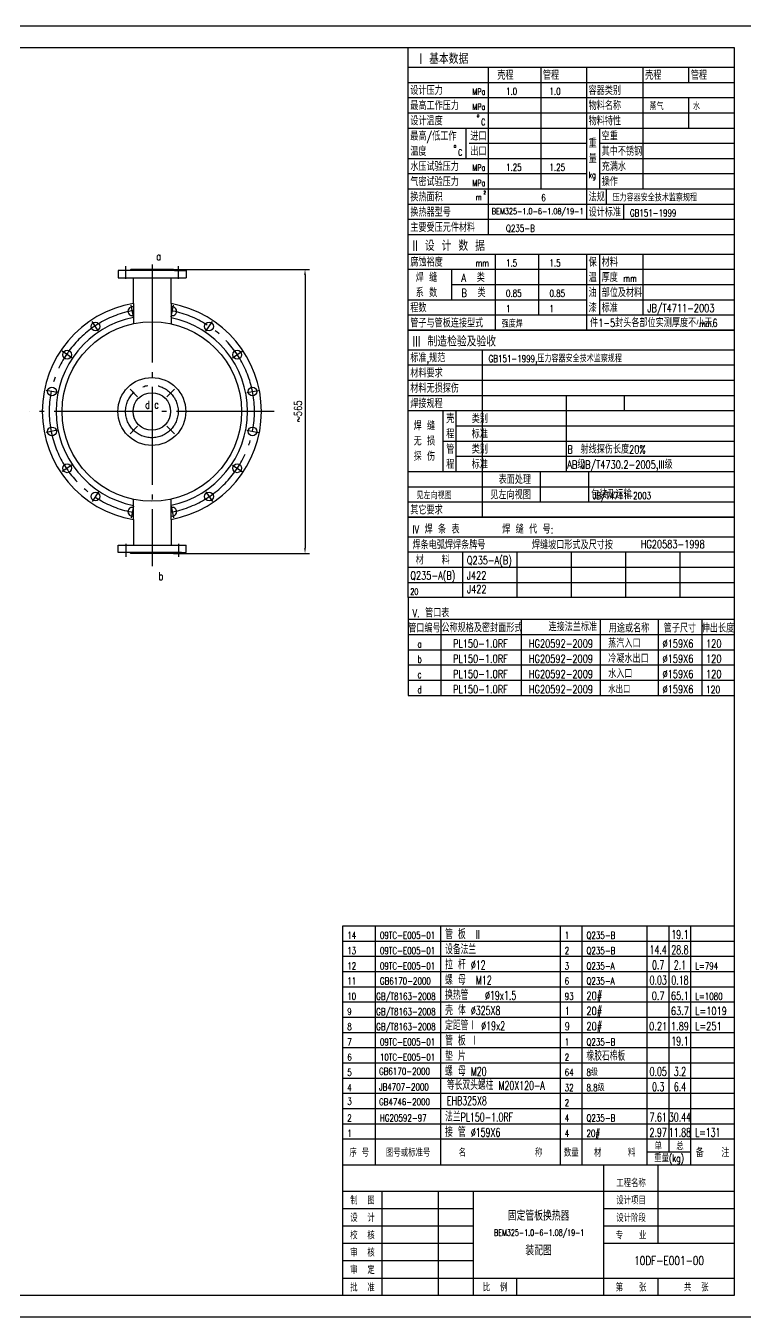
# Model space of a CAD drawing. Extents: x -7284 to 7863, y -3829 to 2899.
# Drawn here: x -6779 to -6448, y -3829 to -3235 of the extents above; entities that cross this region are included whole.
import ezdxf
from ezdxf.enums import TextEntityAlignment as Align

# ---------------------------------------------------------------- set-up
doc = ezdxf.new("R2010")
doc.units = 0
doc.header["$LTSCALE"] = 30
for name, pattern in [('CENTER', [6.25, 5, -0.5, 0.25, -0.5]), ('CENTER-2', [25, 20, -2, 1, -2]), ('CENTER2', [28.575, 19.05, -3.175, 3.175, -3.175])]:
    doc.linetypes.add(name, pattern=pattern)
doc.layers.get('DEFPOINTS').update_dxf_attribs({"linetype": 'CONTINUOUS'})
for name, color, linetype in [('1', 1, 'CONTINUOUS'), ('2', 3, 'CENTER'), ('剖面线', 6, 'CONTINUOUS'), ('轮廓线', 1, 'CONTINUOUS')]:
    doc.layers.add(name, color=color, linetype=linetype)
doc.styles.add('HZ', font='txt', dxfattribs={"width": 0.75, "bigfont": 'hztxt'})
doc.styles.add('TH_GBDIM', font='romans.shx', dxfattribs={"width": 0.8, "bigfont": 'gbcbig.shx'})
doc.dimstyles.new('TH_GBDIM', dxfattribs={"dimtxt": 3.5, "dimasz": 2.5, "dimexe": 2, "dimexo": 0, "dimgap": 1.5, "dimtad": 1, "dimdec": 1, "dimzin": 0, "dimdsep": 46, "dimtxsty": 'TH_GBDIM', "dimcen": 2.5, "dimclrd": 130, "dimclre": 130, "dimclrt": 3, "dimadec": 0, "dimazin": 0, "dimtfac": 0.714286, "dimtdec": 1, "dimtmove": 0, "dimatfit": 3, "dimfxl": 0, "dimtzin": 0, "dimlwd": -1, "dimlwe": -1, "dimarcsym": 0})

# ---------------------------------------------------------------- blocks, each defined once
blk = doc.blocks.new('*D538')
at = {"layer": 'DEFPOINTS', "color": 0, "linetype": 'Continuous'}
for p in [(-6710.59, -3347.41), (-6710.59, -3477.97), (-6650.17, -3477.97)]:
    blk.add_point(p, dxfattribs=at)
at = {"layer": '剖面线', "color": 130, "linetype": 'Continuous'}
for p, q in [((-6710.59, -3347.41), (-6648.17, -3347.41)), ((-6650.17, -3349.91), (-6650.17, -3475.47)), ((-6710.59, -3477.97), (-6648.17, -3477.97))]:
    blk.add_line(p, q, dxfattribs=at)
for points in [[(-6650.59, -3349.91), (-6649.76, -3349.91), (-6650.17, -3347.41)], [(-6650.59, -3475.47), (-6649.76, -3475.47), (-6650.17, -3477.97)]]:
    blk.add_solid(points, dxfattribs=at)
at = {"layer": '剖面线', "color": 3, "linetype": 'Continuous', "insert": (-6653.42, -3412.69), "char_height": 3.5, "attachment_point": 5, "rotation": 90, "style": 'TH_GBDIM'}
blk.add_mtext('~565{}{}', dxfattribs=at)

msp = doc.modelspace()

# ---------------------------------------------------------------- linework, layer by layer
at = {"layer": '1', "color": 4}
for p, q in [((-7283.748, -3235.294), (-6442.748, -3235.294)), ((-6473.748, -3254.294), (-6473.748, -3261.294)), ((-6602.748, -3261.294), (-6452.748, -3261.294)), ((-6602.748, -3268.294), (-6452.748, -3268.294)), ((-6473.748, -3268.294), (-6473.748, -3282.294)), ((-6602.748, -3275.294), (-6452.748, -3275.294)), ((-6602.748, -3282.294), (-6452.748, -3282.294)), ((-6576.155, -3282.294), (-6576.155, -3296.294)), ((-6514.748, -3282.294), (-6514.748, -3310.294)), ((-6574.748, -3289.294), (-6520.748, -3289.294)), ((-6514.748, -3289.294), (-6452.748, -3289.294)), ((-6602.748, -3296.294), (-6520.748, -3296.294)), ((-6514.748, -3296.294), (-6452.748, -3296.294)), ((-6602.748, -3303.294), (-6520.748, -3303.294)), ((-6514.748, -3303.294), (-6452.748, -3303.294)), ((-6602.748, -3310.294), (-6452.748, -3310.294)), ((-6602.748, -3317.294), (-6452.748, -3317.294)), ((-6602.748, -3324.294), (-6452.748, -3324.294)), ((-6602.748, -3347.294), (-6520.748, -3347.294)), ((-6582.748, -3347.294), (-6582.748, -3361.294)), ((-6514.748, -3347.294), (-6452.748, -3347.294)), ((-6582.748, -3354.294), (-6452.748, -3354.294)), ((-6602.748, -3361.294), (-6520.748, -3361.294)), ((-6514.748, -3361.294), (-6452.748, -3361.294)), ((-6602.748, -3368.294), (-6452.748, -3368.294)), ((-6602.748, -3391.294), (-6452.748, -3391.294)), ((-6602.748, -3398.294), (-6452.748, -3398.294)), ((-6602.748, -3405.294), (-6452.748, -3405.294)), ((-6602.748, -3412.294), (-6452.748, -3412.294)), ((-6580.748, -3419.294), (-6452.748, -3419.294)), ((-6586.748, -3426.294), (-6452.748, -3426.294)), ((-6580.748, -3433.294), (-6452.748, -3433.294)), ((-6602.748, -3440.294), (-6452.748, -3440.294)), ((-6602.748, -3447.294), (-6452.748, -3447.294)), ((-6602.748, -3454.294), (-6452.748, -3454.294)), ((-6602.748, -3477.294), (-6452.748, -3477.294)), ((-6602.748, -3484.294), (-6452.748, -3484.294)), ((-6602.748, -3491.294), (-6452.748, -3491.294)), ((-6602.748, -3515.294), (-6452.748, -3515.294)), ((-6602.748, -3522.294), (-6452.748, -3522.294)), ((-6602.748, -3529.294), (-6452.748, -3529.294)), ((-6602.748, -3536.294), (-6452.748, -3536.294)), ((-6632.748, -3649.294), (-6452.748, -3649.294)), ((-6587.748, -3747.294), (-6587.748, -3649.294)), ((-6632.748, -3656.294), (-6452.748, -3656.294)), ((-6632.748, -3663.294), (-6452.748, -3663.294)), ((-6632.748, -3670.294), (-6452.748, -3670.294)), ((-6632.748, -3677.294), (-6452.748, -3677.294)), ((-6632.748, -3684.294), (-6452.748, -3684.294)), ((-6632.748, -3691.294), (-6452.748, -3691.294)), ((-6632.748, -3698.294), (-6452.748, -3698.294)), ((-6632.748, -3705.294), (-6452.748, -3705.294)), ((-6632.748, -3712.294), (-6452.748, -3712.294)), ((-6632.748, -3719.294), (-6452.748, -3719.294)), ((-6632.748, -3726.294), (-6452.748, -3726.294)), ((-6632.748, -3733.294), (-6452.748, -3733.294)), ((-6632.748, -3740.294), (-6452.748, -3740.294)), ((-6492.748, -3753.294), (-6472.748, -3753.294)), ((-6512.748, -3819.294), (-6512.748, -3759.294)), ((-6487.748, -3795.294), (-6487.748, -3759.294)), ((-6632.748, -3771.294), (-6452.748, -3771.294)), ((-6614.748, -3819.294), (-6614.748, -3771.294)), ((-6588.748, -3819.294), (-6588.748, -3771.294)), ((-6572.748, -3819.294), (-6572.748, -3771.294)), ((-6632.748, -3779.294), (-6572.748, -3779.294)), ((-6512.748, -3779.294), (-6452.748, -3779.294)), ((-6632.748, -3787.294), (-6572.748, -3787.294)), ((-6512.748, -3787.294), (-6452.748, -3787.294)), ((-6632.748, -3795.294), (-6572.748, -3795.294)), ((-6512.748, -3795.294), (-6452.748, -3795.294)), ((-6632.748, -3803.294), (-6572.748, -3803.294)), ((-6632.748, -3811.294), (-6452.748, -3811.294)), ((-6552.748, -3819.294), (-6552.748, -3811.294)), ((-6487.748, -3819.294), (-6487.748, -3811.294)), ((-6442.748, -3829.294), (-7283.748, -3829.294))]:
    msp.add_line(p, q, dxfattribs=at)
at = {"layer": '1', "color": 3, "linetype": 'CENTER2', "ltscale": 0.1}
for p, q in [((-6732.551, -3351.728), (-6732.552, -3345.888)), ((-6708.344, -3351.728), (-6708.343, -3345.888)), ((-6732.551, -3473.644), (-6732.552, -3479.484)), ((-6708.344, -3473.644), (-6708.343, -3479.484))]:
    msp.add_line(p, q, dxfattribs=at)
at = {"layer": '1', "color": 3, "linetype": 'CENTER', "ltscale": 0.3}
for p, q in [((-6720.448, -3345.155), (-6720.434, -3483.837)), ((-6664.352, -3412.686), (-6776.885, -3412.686))]:
    msp.add_line(p, q, dxfattribs=at)
at = {"layer": '1', "color": 3, "linetype": 'CENTER-2', "ltscale": 0.08}
for p, q in [((-6729.106, -3369.125), (-6730.158, -3363.835)), ((-6711.776, -3369.125), (-6710.724, -3363.835)), ((-6745.117, -3375.757), (-6748.113, -3371.272)), ((-6695.766, -3375.757), (-6692.769, -3371.272)), ((-6757.371, -3388.011), (-6761.855, -3385.014)), ((-6683.511, -3388.011), (-6679.027, -3385.014)), ((-6764.002, -3404.021), (-6769.292, -3402.969)), ((-6727.162, -3405.973), (-6730.662, -3402.477)), ((-6713.728, -3405.966), (-6710.232, -3402.466)), ((-6676.88, -3404.021), (-6671.59, -3402.969)), ((-6764.002, -3421.351), (-6769.292, -3422.404)), ((-6727.154, -3419.407), (-6730.651, -3422.907)), ((-6713.72, -3419.4), (-6710.22, -3422.896)), ((-6676.88, -3421.351), (-6671.59, -3422.404)), ((-6757.371, -3437.362), (-6761.855, -3440.358)), ((-6683.511, -3437.362), (-6679.027, -3440.358)), ((-6745.117, -3449.616), (-6748.113, -3454.101)), ((-6695.766, -3449.616), (-6692.769, -3454.101)), ((-6729.106, -3456.248), (-6730.158, -3461.538)), ((-6711.776, -3456.248), (-6710.724, -3461.538))]:
    msp.add_line(p, q, dxfattribs=at)
at = {"layer": '1', "color": 1, "linetype": 'Continuous'}
for p, q in [((-6729.084, -3462.37), (-6729.084, -3453.089)), ((-6711.804, -3462.31), (-6711.804, -3453.014))]:
    msp.add_line(p, q, dxfattribs=at)
for centre, radius in [((-6720.619, -3412.686), 41.28), ((-6746.568, -3373.584), 2.026), ((-6694.314, -3373.584), 2.026), ((-6759.543, -3386.559), 2.026), ((-6681.339, -3386.559), 2.026), ((-6720.619, -3412.686), 15.613), ((-6766.565, -3403.512), 2.026), ((-6674.317, -3403.512), 2.026), ((-6720.619, -3412.686), 8.632), ((-6766.565, -3421.861), 2.026), ((-6674.317, -3421.861), 2.026), ((-6759.543, -3438.813), 2.026), ((-6681.339, -3438.813), 2.026), ((-6746.568, -3451.788), 2.026), ((-6694.314, -3451.788), 2.026)]:
    msp.add_circle(centre, radius, dxfattribs=at)
at = {"layer": '1', "color": 3, "linetype": 'CENTER-2', "ltscale": 0.08}
msp.add_circle((-6720.619, -3412.686), 12.099, dxfattribs=at)
at = {"layer": '1', "color": 1, "linetype": 'Continuous'}
for centre, radius, start, end in [((-6720.619, -3412.686), 50.4, 99.66979, 260.33021), ((-6729.616, -3366.563), 2.026, 74.793283, 285.206717), ((-6720.619, -3412.686), 50.4, 280.072113, 79.927887), ((-6711.266, -3366.563), 2.026, 254.602498, 105.397502), ((-6720.619, -3412.686), 44.003, 101.092133, 258.907867), ((-6720.619, -3412.686), 44.003, 281.555133, 78.444867), ((-6729.616, -3458.81), 2.026, 74.793283, 285.206717), ((-6711.266, -3458.81), 2.026, 254.602498, 105.397502)]:
    msp.add_arc(centre, radius, start, end, dxfattribs=at)
at = {"layer": '1', "color": 3, "linetype": 'CENTER', "ltscale": 0.3}
for start, end in [(100.331969, 259.668031), (280.762468, 79.237532)]:
    msp.add_arc((-6720.619, -3412.686), 47.202, start, end, dxfattribs=at)
at = {"layer": '2'}
for p, q in [((-6452.748, -3245.294), (-6452.748, -3331.294)), ((-6452.748, -3331.294), (-6452.748, -3375.294)), ((-6452.748, -3375.294), (-6452.748, -3461.294)), ((-6452.748, -3461.294), (-6452.748, -3519.294))]:
    msp.add_line(p, q, dxfattribs=at)
at = {"layer": '轮廓线'}
for p, q in [((-7258.748, -3245.294), (-6452.748, -3245.294)), ((-6602.748, -3331.294), (-6602.748, -3245.294)), ((-6452.748, -3245.294), (-6452.748, -3819.294)), ((-6602.748, -3254.294), (-6452.748, -3254.294)), ((-6565.914, -3254.294), (-6565.914, -3331.294)), ((-6541.748, -3254.294), (-6541.748, -3310.294)), ((-6520.748, -3254.294), (-6520.748, -3324.294)), ((-6494.748, -3254.294), (-6494.748, -3310.294)), ((-6511.748, -3310.294), (-6511.748, -3317.294)), ((-6503.748, -3317.294), (-6503.748, -3324.294)), ((-6602.748, -3375.294), (-6602.748, -3331.294)), ((-6602.748, -3331.294), (-6452.748, -3331.294)), ((-6602.748, -3340.294), (-6452.748, -3340.294)), ((-6562.748, -3340.294), (-6562.748, -3375.294)), ((-6542.748, -3340.294), (-6542.748, -3368.294)), ((-6520.748, -3340.294), (-6520.748, -3375.294)), ((-6514.748, -3340.294), (-6514.748, -3368.294)), ((-6494.748, -3340.294), (-6494.748, -3368.294)), ((-6736.066, -3347.886), (-6736.066, -3351.246)), ((-6730.786, -3347.886), (-6736.066, -3347.886)), ((-6730.306, -3347.406), (-6730.786, -3347.886)), ((-6707.004, -3347.886), (-6730.786, -3347.886)), ((-6710.589, -3347.406), (-6730.306, -3347.406)), ((-6710.589, -3347.406), (-6710.109, -3347.886)), ((-6710.109, -3347.886), (-6704.829, -3347.886)), ((-6704.829, -3347.886), (-6704.829, -3351.246)), ((-6736.066, -3351.246), (-6704.829, -3351.246)), ((-6729.084, -3363.002), (-6729.084, -3351.246)), ((-6711.804, -3363.063), (-6711.804, -3351.246)), ((-6729.084, -3363.002), (-6729.084, -3372.284)), ((-6711.804, -3363.063), (-6711.804, -3372.358)), ((-6602.748, -3461.294), (-6602.748, -3375.294)), ((-6602.748, -3375.294), (-6452.748, -3375.294)), ((-6452.748, -3375.294), (-6602.748, -3375.294)), ((-6602.748, -3384.294), (-6452.748, -3384.294)), ((-6568.748, -3384.294), (-6568.748, -3461.294)), ((-6530.141, -3405.294), (-6530.141, -3440.294)), ((-6503.466, -3405.294), (-6503.466, -3412.294)), ((-6586.748, -3412.294), (-6586.748, -3440.294)), ((-6580.748, -3412.294), (-6580.748, -3440.294)), ((-6542.055, -3440.294), (-6542.055, -3454.294)), ((-6519.862, -3440.294), (-6519.862, -3454.294)), ((-6729.084, -3462.37), (-6729.084, -3474.126)), ((-6711.804, -3462.31), (-6711.804, -3474.126)), ((-6602.748, -3498.294), (-6602.748, -3461.294)), ((-6602.748, -3461.294), (-6452.748, -3461.294)), ((-6452.748, -3461.294), (-6602.748, -3461.294)), ((-6736.066, -3474.126), (-6704.829, -3474.126)), ((-6736.066, -3477.486), (-6736.066, -3474.126)), ((-6704.829, -3477.486), (-6704.829, -3474.126)), ((-6602.748, -3470.294), (-6452.748, -3470.294)), ((-6730.786, -3477.486), (-6736.066, -3477.486)), ((-6707.004, -3477.486), (-6730.786, -3477.486)), ((-6730.306, -3477.966), (-6730.786, -3477.486)), ((-6710.589, -3477.966), (-6730.306, -3477.966)), ((-6710.589, -3477.966), (-6710.109, -3477.486)), ((-6710.109, -3477.486), (-6704.829, -3477.486)), ((-6577.748, -3477.294), (-6577.748, -3498.294)), ((-6552.748, -3477.294), (-6552.748, -3498.294)), ((-6527.748, -3477.294), (-6527.748, -3498.294)), ((-6502.748, -3477.294), (-6502.748, -3498.294)), ((-6477.748, -3477.294), (-6477.748, -3498.294)), ((-6602.748, -3498.294), (-6602.748, -3543.294)), ((-6452.748, -3498.294), (-6602.748, -3498.294)), ((-6602.748, -3508.294), (-6452.748, -3508.294)), ((-6587.748, -3508.294), (-6587.748, -3543.294)), ((-6550.84, -3508.294), (-6550.84, -3543.294)), ((-6514.362, -3508.294), (-6514.362, -3543.294)), ((-6487.748, -3508.294), (-6487.748, -3543.294)), ((-6467.748, -3508.294), (-6467.748, -3543.294)), ((-6602.748, -3543.294), (-6452.748, -3543.294)), ((-6632.748, -3747.294), (-6632.748, -3649.294)), ((-6617.748, -3747.294), (-6617.748, -3649.294)), ((-6532.748, -3747.294), (-6532.748, -3649.294)), ((-6522.748, -3747.294), (-6522.748, -3649.294)), ((-6492.748, -3747.294), (-6492.748, -3649.294)), ((-6482.748, -3747.294), (-6482.748, -3649.294)), ((-6472.748, -3747.294), (-6472.748, -3649.294)), ((-6632.748, -3747.294), (-6452.748, -3747.294)), ((-6632.748, -3759.294), (-6632.748, -3747.294)), ((-6617.748, -3759.294), (-6617.748, -3747.294)), ((-6587.748, -3759.294), (-6587.748, -3747.294)), ((-6532.748, -3759.294), (-6532.748, -3747.294)), ((-6522.748, -3759.294), (-6522.748, -3747.294)), ((-6492.748, -3759.294), (-6492.748, -3747.294)), ((-6482.748, -3753.294), (-6482.748, -3747.294)), ((-6472.748, -3759.294), (-6472.748, -3747.294)), ((-6632.748, -3819.294), (-6632.748, -3759.294)), ((-6632.748, -3759.294), (-6452.748, -3759.294)), ((-6452.748, -3819.294), (-7258.748, -3819.294))]:
    msp.add_line(p, q, dxfattribs=at)

# ---------------------------------------------------------------- texts
at = {"layer": '1', "color": 4, "style": 'HZ'}
for s, height, width, p in [(' I 基本数据', 4.8, 0.75, (-6600.748, -3252.794)), ('壳程', 3.68, 0.75, (-6561.748, -3259.994)), ('管程', 3.68, 0.75, (-6540.748, -3259.994)), ('壳程', 3.68, 0.75, (-6493.748, -3259.994)), ('管程', 3.68, 0.75, (-6472.748, -3259.994)), ('设计压力', 3.68, 0.75, (-6601.748, -3266.994)), ('MPa', 2.88, 0.75, (-6573.155, -3266.994)), ('1.0', 3.2, 0.75, (-6557.748, -3266.994)), ('1.0', 3.2, 0.75, (-6537.748, -3266.994)), ('容器类别', 3.68, 0.75, (-6519.748, -3266.994)), ('最高工作压力', 3.68, 0.75, (-6601.748, -3273.994)), ('MPa', 2.88, 0.75, (-6573.155, -3273.994)), ('物料名称', 3.68, 0.75, (-6519.748, -3273.994)), ('蒸气', 3.2, 0.75, (-6491.748, -3273.994)), ('水', 3.2, 0.75, (-6471.748, -3273.994)), ('设计温度', 3.68, 0.75, (-6601.748, -3280.994)), ('o', 1.6, 0.75, (-6571.155, -3277.294)), ('C', 2.88, 0.75, (-6569.155, -3280.994)), ('物料特性', 3.68, 0.75, (-6519.748, -3280.994)), ('最高/低工作', 3.68, 0.75, (-6601.748, -3287.994)), ('进口', 3.68, 0.75, (-6574.155, -3287.994)), ('空重', 3.68, 0.75, (-6513.748, -3287.994)), ('o', 1.6, 0.75, (-6581.748, -3291.294)), ('重', 3.68, 0.75, (-6519.748, -3291.294)), ('温度', 3.68, 0.75, (-6601.748, -3294.994)), ('C', 2.88, 0.75, (-6579.748, -3294.994)), ('出口', 3.68, 0.75, (-6574.155, -3294.994)), ('量', 3.68, 0.75, (-6519.748, -3298.294)), ('其中不锈钢', 3.68, 0.75, (-6513.748, -3294.994)), ('水压试验压力', 3.68, 0.75, (-6601.748, -3301.994)), ('MPa', 2.88, 0.75, (-6573.155, -3301.994)), ('1.25', 3.2, 0.75, (-6557.748, -3301.994)), ('1.25', 3.2, 0.75, (-6537.748, -3301.994)), ('kg', 2.88, 0.75, (-6519.748, -3305.294)), ('充满水', 3.68, 0.75, (-6513.748, -3301.994)), ('气密试验压力', 3.68, 0.75, (-6601.748, -3308.994)), ('MPa', 2.88, 0.75, (-6573.155, -3308.994)), ('操作', 3.68, 0.75, (-6513.748, -3308.994)), ('换热面积', 3.68, 0.75, (-6601.748, -3315.994)), ('m', 2.88, 0.75, (-6571.655, -3315.494)), ('2', 1.6, 0.75, (-6568.155, -3312.794)), ('6', 3.2, 0.75, (-6541.518, -3315.919)), ('法规', 3.68, 0.75, (-6519.748, -3315.994)), ('压力容器安全技术监察规程', 3.2, 0.75, (-6508.748, -3315.994)), ('换热器型号', 3.68, 0.75, (-6601.748, -3322.994)), ('设计标准', 3.68, 0.75, (-6519.748, -3322.994)), ('GB151-1999', 3.2, 0.75, (-6500.748, -3322.994)), ('主要受压元件材料', 3.68, 0.75, (-6601.748, -3329.994)), ('Q235-B', 3.2, 0.75, (-6557.748, -3329.994)), ('II 设 计 数 据', 4.8, 0.75, (-6600.748, -3338.794)), ('腐蚀裕度', 3.68, 0.75, (-6601.748, -3345.994)), ('mm', 3.2, 0.75, (-6571.748, -3345.994)), ('1.5', 3.2, 0.75, (-6557.748, -3345.994)), ('1.5', 3.2, 0.75, (-6537.748, -3345.994)), ('保', 3.68, 0.75, (-6519.748, -3345.994)), ('材料', 3.68, 0.75, (-6513.748, -3345.994)), (' 焊 缝    A  类', 3.68, 0.75, (-6601.748, -3352.994)), ('温', 3.68, 0.75, (-6519.748, -3352.994)), ('厚度', 3.68, 0.75, (-6513.748, -3352.994)), (' 系 数    B  类', 3.68, 0.75, (-6601.748, -3359.994)), ('油', 3.68, 0.75, (-6519.748, -3359.994)), ('部位及材料', 3.68, 0.75, (-6513.748, -3359.994)), ('mm', 3.2, 0.75, (-6503.748, -3352.994)), ('0.85', 3.2, 0.75, (-6557.748, -3359.994)), ('0.85', 3.2, 0.75, (-6537.748, -3359.994)), ('程数', 3.68, 0.75, (-6601.748, -3366.994)), ('1', 3.2, 0.75, (-6557.748, -3366.994)), ('1', 3.2, 0.75, (-6537.748, -3366.994)), ('漆', 3.68, 0.75, (-6519.748, -3366.994)), ('标准', 3.68, 0.75, (-6513.748, -3366.994)), ('JB/T4711-2003', 3.68, 0.75, (-6492.748, -3366.994)), ('管子与管板连接型式', 3.68, 0.75, (-6601.748, -3373.994)), ('强度焊', 3.2, 0.75, (-6559.748, -3373.994)), ('件1-5封头各部位实测厚度不小于6', 3.68, 0.75, (-6519.067, -3373.824)), ('mm.', 2.88, 0.75, (-6468.761, -3373.824)), ('III 制造检验及验收', 4.8, 0.75, (-6600.748, -3382.794)), ('标准,规范', 3.68, 0.75, (-6601.748, -3389.994)), ('GB151-1999,压力容器安全技术监察规程', 3.2, 0.75, (-6565.748, -3389.994)), ('材料要求', 3.68, 0.75, (-6601.748, -3396.994)), ('材料无损探伤', 3.68, 0.75, (-6601.748, -3403.994)), ('焊接规程                           ', 3.68, 0.75, (-6601.748, -3410.994)), ('壳   类别                 ', 3.68, 0.75, (-6585.248, -3417.994)), ('焊 缝', 3.68, 0.75, (-6600.248, -3421.294)), ('程   标准                ', 3.68, 0.75, (-6585.248, -3424.994)), ('无 损', 3.68, 0.75, (-6600.248, -3428.294)), ('探 伤', 3.68, 0.75, (-6600.248, -3435.294)), ('管   类别                   ', 3.68, 0.75, (-6585.248, -3431.994)), ('                     B', 3.68, 0.75, (-6585.694, -3431.994)), ('射线探伤长度20%', 3.68, 0.75, (-6523.478, -3431.994)), ('程   标准               ', 3.68, 0.75, (-6585.248, -3438.994)), ('                     AB级', 3.68, 0.75, (-6585.694, -3438.994)), ('JB/T4730.2-2005,III级', 3.68, 0.75, (-6523.255, -3438.994)), ('                              表面处理', 3.68, 0.75, (-6641.36, -3445.994)), ('见左向视图', 3.2, 0.75, (-6598.941, -3452.994)), ('见左向视图', 3.68, 0.75, (-6564.941, -3452.994)), ('               包装及运输', 3.68, 0.75, (-6558.653, -3452.737)), ('JB/T4711-2003', 3.2, 0.75, (-6517.862, -3452.994)), ('其它要求', 3.68, 0.75, (-6601.748, -3459.994)), ('IV 焊 条 表       焊 缝 代 号:', 3.68, 0.75, (-6600.748, -3468.794)), ('焊条电弧焊焊条牌号        焊缝坡口形式及尺寸按', 3.68, 0.75, (-6600.748, -3475.994)), ('HG20583-1998', 3.68, 0.75, (-6495.785, -3475.569)), (' 材   料', 3.68, 0.75, (-6601.748, -3482.994)), ('Q235-A(B)', 3.68, 0.75, (-6575.748, -3482.994)), ('Q235-A(B)', 3.68, 0.75, (-6601.748, -3489.994)), ('J422', 3.68, 0.75, (-6575.748, -3489.994)), ('J422', 3.68, 0.75, (-6575.677, -3496.25)), ('20', 2.88, 0.75, (-6601.748, -3496.994)), ('V. 管口表', 3.68, 0.75, (-6600.748, -3507.294)), ('a', 3.36, 0.75, (-6598.467, -3521.294)), ('PL150-1.0RF', 3.68, 0.75, (-6582.119, -3521.294)), ('HG20592-2009', 3.68, 0.75, (-6547.196, -3521.294)), ('蒸汽入口', 3.68, 0.75, (-6510.748, -3521.294)), ('%%C159X6', 3.68, 0.75, (-6485.748, -3521.294)), ('120', 3.68, 0.75, (-6465.748, -3521.294)), ('b', 3.36, 0.75, (-6598.467, -3528.294)), ('PL150-1.0RF', 3.68, 0.75, (-6582.119, -3528.294)), ('HG20592-2009', 3.68, 0.75, (-6547.196, -3528.294)), ('冷凝水出口', 3.68, 0.75, (-6510.748, -3528.294)), ('%%C159X6', 3.68, 0.75, (-6485.748, -3528.294)), ('120', 3.68, 0.75, (-6465.748, -3528.294)), ('c', 3.36, 0.75, (-6598.467, -3535.294)), ('PL150-1.0RF', 3.68, 0.75, (-6582.119, -3535.294)), ('HG20592-2009', 3.68, 0.75, (-6547.196, -3535.294)), ('水入口', 3.68, 0.75, (-6510.748, -3535.294)), ('%%C159X6', 3.68, 0.75, (-6485.748, -3535.294)), ('120', 3.68, 0.75, (-6465.748, -3535.294)), ('d', 3.36, 0.75, (-6598.467, -3542.294)), ('PL150-1.0RF', 3.68, 0.75, (-6582.119, -3542.294)), ('HG20592-2009', 3.68, 0.75, (-6547.196, -3542.294)), ('水出口', 3.36, 0.75, (-6510.748, -3542.294)), ('%%C159X6', 3.68, 0.75, (-6485.748, -3542.294)), ('120', 3.36, 0.75, (-6465.748, -3542.294)), ('14', 3.2, 0.75, (-6630.748, -3655.294)), ('09TC-E005-01', 3.2, 0.75, (-6615.748, -3655.294)), ('管 板  II', 4, 0.66, (-6585.748, -3655.294)), ('1', 3.2, 0.75, (-6530.748, -3655.294)), ('Q235-B', 3.2, 0.75, (-6520.748, -3655.294)), ('设备法兰', 4, 0.66, (-6585.748, -3662.294)), ('13', 3.2, 0.75, (-6630.748, -3662.294)), ('09TC-E005-01', 3.2, 0.75, (-6615.748, -3662.294)), ('拉 杆 %%C12', 4, 0.66, (-6585.748, -3669.294)), ('2', 3.2, 0.75, (-6530.748, -3662.294)), ('Q235-B', 3.2, 0.75, (-6520.748, -3662.294)), ('12', 3.2, 0.75, (-6630.748, -3669.294)), ('09TC-E005-01', 3.2, 0.75, (-6615.748, -3669.294)), ('3', 3.2, 0.75, (-6530.748, -3669.294)), ('Q235-A', 3.2, 0.75, (-6520.748, -3669.294)), ('L=794', 3.2, 0.75, (-6470.748, -3669.294)), ('11', 3.2, 0.75, (-6630.748, -3676.294)), ('GB6170-2000', 3.2, 0.75, (-6615.748, -3676.294)), ('螺 母  M12', 4, 0.66, (-6585.748, -3676.294)), ('6', 3.2, 0.75, (-6530.748, -3676.294)), ('Q235-A', 3.2, 0.75, (-6520.748, -3676.294)), ('10', 3.2, 0.75, (-6630.748, -3683.294)), ('GB/T8163-2008', 3.2, 0.75, (-6617.449, -3683.331)), ('换热管   %%C19x1.5', 4, 0.66, (-6585.748, -3683.294)), ('93', 3.2, 0.75, (-6530.748, -3683.294)), ('20#', 3.68, 0.75, (-6520.748, -3683.294)), ('L=1080', 3.2, 0.75, (-6470.748, -3683.294)), ('9', 3.2, 0.75, (-6630.748, -3690.294)), ('GB/T8163-2008', 3.2, 0.75, (-6617.449, -3690.331)), ('壳 体 %%C325X8', 4, 0.66, (-6585.748, -3690.294)), ('1', 3.68, 0.75, (-6530.748, -3690.294)), ('20#', 3.68, 0.75, (-6520.748, -3690.294)), ('L=1019', 3.68, 0.75, (-6470.748, -3690.294)), ('8', 3.2, 0.75, (-6630.748, -3697.294)), ('GB/T8163-2008', 3.2, 0.75, (-6617.449, -3697.331)), ('定距管Ⅰ %%C19x2', 4, 0.66, (-6585.748, -3697.294)), ('9', 3.68, 0.75, (-6530.748, -3697.294)), ('20#', 3.68, 0.75, (-6520.748, -3697.294)), ('L=251', 3.68, 0.75, (-6470.748, -3697.294)), ('管 板 Ⅰ', 4, 0.66, (-6585.748, -3704.294)), ('7', 3.2, 0.75, (-6630.748, -3704.294)), ('09TC-E005-01', 3.2, 0.75, (-6615.748, -3704.294)), ('1', 3.2, 0.75, (-6530.748, -3704.294)), ('Q235-B', 3.2, 0.75, (-6520.748, -3704.294)), ('6', 3.2, 0.75, (-6630.748, -3711.294)), ('10TC-E005-01', 3.2, 0.75, (-6615.748, -3711.294)), ('垫 片 ', 4, 0.66, (-6585.748, -3711.294)), ('2', 3.2, 0.75, (-6530.748, -3711.294)), ('橡胶石棉板', 4, 0.66, (-6520.748, -3711.294)), ('5', 3.2, 0.75, (-6630.748, -3718.294)), ('GB6170-2000', 3.2, 0.75, (-6616.148, -3717.845)), ('螺 母 M20', 4, 0.66, (-6585.748, -3718.294)), ('64', 3.2, 0.75, (-6530.748, -3718.294)), ('8级', 3.2, 0.75, (-6520.748, -3718.294)), ('4', 3.2, 0.75, (-6630.748, -3725.294)), ('JB4707-2000', 3.2, 0.75, (-6616.148, -3725.077)), ('等长双头螺柱 M20X120-A', 4, 0.66, (-6584.896, -3724.75)), ('32', 3.2, 0.75, (-6530.748, -3725.294)), ('8.8级', 3.2, 0.75, (-6520.748, -3725.294)), ('3', 3.2, 0.75, (-6630.748, -3731.669)), ('GB4746-2000', 3.2, 0.75, (-6616.148, -3731.845)), ('EHB325X8', 4, 0.66, (-6584.896, -3731.75)), ('2', 3.2, 0.75, (-6530.748, -3732.294)), ('2', 3.2, 0.75, (-6630.748, -3739.294)), ('HG20592-97', 3.2, 0.75, (-6615.748, -3739.294)), ('法兰PL150-1.0RF', 4, 0.66, (-6585.748, -3739.294)), ('4', 3.2, 0.75, (-6530.748, -3739.294)), ('Q235-B', 3.2, 0.75, (-6520.748, -3739.294)), ('接 管 %%C159X6', 4, 0.66, (-6585.748, -3746.294)), ('1', 3.2, 0.75, (-6630.748, -3746.294)), ('4', 3.2, 0.75, (-6530.748, -3746.294)), ('20#', 3.2, 0.75, (-6520.748, -3746.294)), ('L=131', 4, 0.66, (-6470.748, -3746.294))]:
    msp.add_text(s, height=height, dxfattribs=dict(at, width=width)).set_placement(p)
for s, height, width, p in [('BEM325-1.0-6-1.08/19-1', 2.8, 0.67, (-6543.179, -3320.784)), ('序 号', 3.36, 0.75, (-6625.248, -3753.294)), ('图号或标准号', 3.36, 0.75, (-6602.748, -3753.294)), ('名             称', 3.36, 0.75, (-6560.248, -3753.294)), ('数量', 3.36, 0.75, (-6527.748, -3753.294)), ('材     料', 3.36, 0.75, (-6507.748, -3753.294)), ('单', 3.36, 0.75, (-6487.748, -3750.294)), ('重量(kg)', 3.36, 0.75, (-6482.748, -3756.294)), ('总', 3.36, 0.75, (-6477.748, -3750.294)), ('备   注', 3.68, 0.75, (-6462.748, -3753.294)), ('工程名称', 3.36, 0.75, (-6500.248, -3767.294)), ('制  图', 3.36, 0.75, (-6623.748, -3775.294)), ('设计项目', 3.36, 0.75, (-6500.248, -3775.294)), ('设  计', 3.36, 0.75, (-6623.748, -3783.294)), ('固定管板换热器', 4, 0.75, (-6542.748, -3782.294)), ('设计阶段', 3.36, 0.75, (-6500.248, -3783.294)), ('校  核', 3.36, 0.75, (-6623.748, -3791.294)), ('BEM325-1.0-6-1.08/19-1', 2.87409, 0.75, (-6542.476, -3790.613)), ('专   业', 3.36, 0.75, (-6500.248, -3791.294)), ('审  核', 3.36, 0.75, (-6623.748, -3799.294)), ('装配图', 4, 0.75, (-6542.748, -3798.294)), ('10DF-E001-00', 4, 0.75, (-6482.748, -3803.294)), ('审  定', 3.36, 0.75, (-6623.748, -3807.294)), ('批  准', 3.36, 0.75, (-6623.748, -3815.294)), ('比  例', 3.36, 0.75, (-6562.748, -3815.294)), ('第   张', 3.36, 0.75, (-6500.248, -3815.294)), ('共  张', 3.36, 0.75, (-6470.248, -3815.294))]:
    msp.add_text(s, height=height, dxfattribs=dict(at, width=width)).set_placement(p, align=Align.MIDDLE)
at = {"layer": '1', "color": 2, "style": 'HZ', "width": 0.75}
for s, p in [('a', (-6717.466, -3343.086)), ('d', (-6722.586, -3411.397))]:
    msp.add_text(s, height=3.584, dxfattribs=at).set_placement(p, align=Align.CENTER)
for s, p in [('c', (-6719.503, -3411.29)), ('b', (-6717.519, -3490.235))]:
    msp.add_text(s, height=3.584, dxfattribs=at).set_placement(p)
at = {"layer": '1', "color": 4, "style": 'HZ'}
for s, height, width, p in [('管口编号', 3.68, 0.75, (-6595.248, -3514.294)), ('公称规格及密封面形式', 3.68, 0.75, (-6568.805, -3514.14)), ('连接法兰标准', 3.68, 0.75, (-6527.02, -3513.678)), ('用途或名称', 3.68, 0.75, (-6501.17, -3514.294)), ('管子尺寸', 3.68, 0.75, (-6477.748, -3514.294)), ('伸出长度', 3.68, 0.75, (-6460.248, -3514.294)), ('19.1', 4, 0.66, (-6477.748, -3655.294)), ('14.4', 4, 0.66, (-6487.748, -3662.294)), ('28.8', 4, 0.66, (-6477.748, -3662.294)), ('0.7', 4, 0.66, (-6487.748, -3669.294)), ('2.1', 4, 0.66, (-6477.748, -3669.294)), ('0.03', 4, 0.66, (-6487.748, -3676.294)), ('0.18', 4, 0.66, (-6477.748, -3676.294)), ('0.7', 3.68, 0.75, (-6487.748, -3683.294)), ('65.1', 3.68, 0.75, (-6477.748, -3683.294)), ('63.7', 3.68, 0.75, (-6477.748, -3690.294)), ('0.21', 3.68, 0.75, (-6487.748, -3697.294)), ('1.89', 3.68, 0.75, (-6477.748, -3697.294)), ('19.1', 4, 0.66, (-6477.748, -3704.294)), ('0.05', 4, 0.66, (-6487.748, -3718.294)), ('3.2', 4, 0.66, (-6477.748, -3718.294)), ('0.3', 4, 0.66, (-6487.748, -3725.294)), ('6.4', 4, 0.66, (-6477.748, -3725.294)), ('7.61', 4, 0.66, (-6487.748, -3739.294)), ('30.44', 4, 0.66, (-6477.748, -3739.294)), ('2.97', 4, 0.66, (-6487.748, -3746.294)), ('11.88', 4, 0.66, (-6477.748, -3746.294))]:
    msp.add_text(s, height=height, dxfattribs=dict(at, width=width)).set_placement(p, align=Align.CENTER)

# ---------------------------------------------------------------- dimensions: what is measured, and where the dimension line sits
at = {"layer": '剖面线', "color": 6, "linetype": 'Continuous'}
dim = msp.add_linear_dim(base=(-6650.172, -3477.966), p1=(-6710.589, -3347.406), p2=(-6710.589, -3477.966), angle=90, text='~565{}{}', dimstyle='TH_GBDIM', override={"dimgap": 1.5, "dimtad": 1, "dimjust": 0, "dimdec": 1, "dimlfac": 1, "dimse1": 0, "dimse2": 0, "dimsd1": 0, "dimsd2": 0}, dxfattribs=at)
dim.commit()
dim.dimension.update_dxf_attribs({"geometry": '*D538', "text_midpoint": (-6653.422, -3412.686)})

doc.saveas('drawing.dxf')
